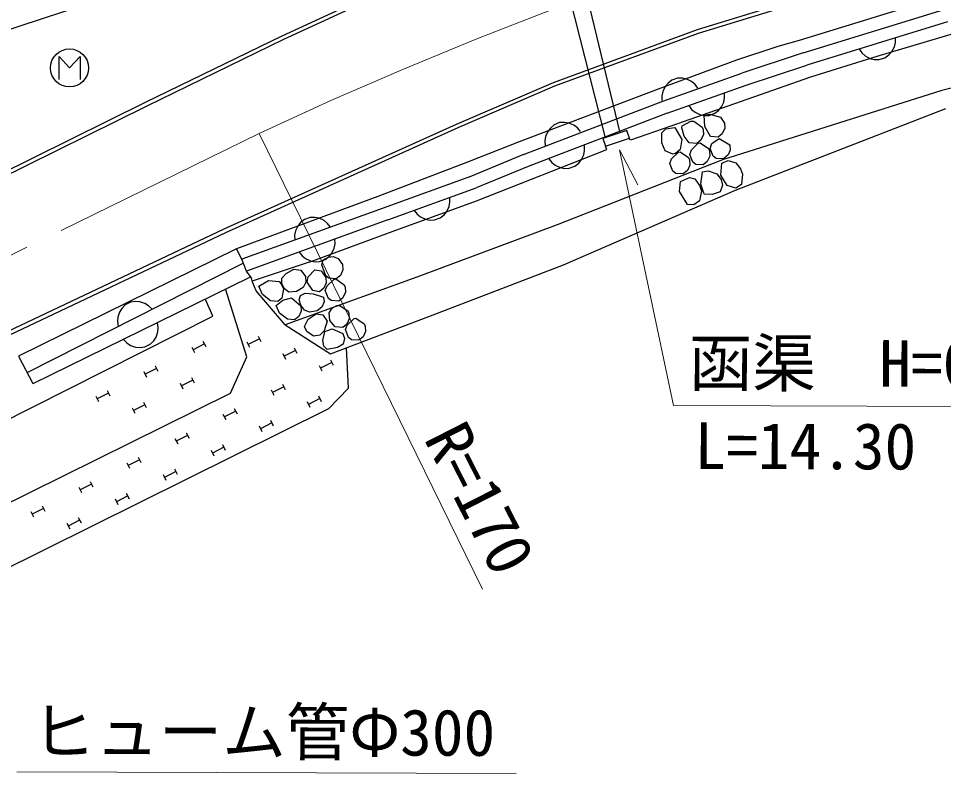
# Model space of a CAD drawing. Units: millimetres, scale not verified. Extents: x 40000 to 680000, y 20000 to 380000.
# Drawn here: x 108458 to 144885, y 262598 to 292341 of the extents above; entities that cross this region are included whole.
import ezdxf
from ezdxf.enums import TextEntityAlignment as Align

# ---------------------------------------------------------------- set-up
doc = ezdxf.new("R2010")
doc.units = ezdxf.units.MM
doc.header["$LTSCALE"] = 1000
doc.linetypes.add('CHAIN', pattern=[18.5, 12, -1.5, 3.5, -1.5])
for name, color, linetype, lineweight in [('M-BGD', 7, 'Continuous', 25), ('M-BGD-EXST', 7, 'Continuous', 25), ('M-BMK', 2, 'CHAIN', 13), ('M-STR-HTXT', 7, 'Continuous', 13)]:
    doc.layers.add(name, color=color, linetype=linetype, lineweight=lineweight)
doc.styles.add('ＭＳ ゴシック', font='')
doc.styles.get('ＭＳ ゴシック').set_extended_font_data('MS Gothic')

msp = doc.modelspace()

# ---------------------------------------------------------------- linework, layer by layer
at = {"layer": 'M-BGD'}
for p, q in [((129424, 299125), (132143, 287831)), ((129154, 298853), (101486, 289719)), ((128698, 298931), (131558, 287637)), ((135193, 291905), (144128, 294652)), ((135241, 291762), (144170, 294508)), ((118843, 291658), (122497, 293350)), ((118908, 291522), (122558, 293213)), ((144778, 293194), (139195, 291469)), ((139356, 290983), (144908, 292694)), ((145049, 292215), (139508, 290507)), ((129528, 289824), (135193, 291905)), ((113465, 289041), (118843, 291658)), ((113531, 288906), (118908, 291522)), ((129584, 289684), (135241, 291762)), ((139195, 291469), (138356, 291241)), ((142267, 290858), (145188, 291728)), ((142991, 291392), (142995, 291582)), ((138356, 291241), (136729, 290693)), ((141562, 291140), (141672, 290986)), ((142850, 291035), (142949, 291222)), ((142949, 291222), (142991, 291392)), ((136729, 290693), (133645, 289557)), ((139356, 290983), (136949, 290181)), ((139659, 290043), (142267, 290858)), ((141672, 290986), (141802, 290869)), ((141802, 290869), (141990, 290770)), ((141990, 290770), (142160, 290728)), ((142160, 290728), (142350, 290724)), ((142350, 290724), (142579, 290794)), ((142579, 290794), (142733, 290905)), ((142733, 290905), (142850, 291035)), ((137111, 289708), (139508, 290507)), ((148230, 290368), (144815, 289504)), ((133830, 289078), (136949, 290181)), ((134154, 288111), (139659, 290043)), ((134414, 289984), (134187, 289906)), ((134604, 289985), (134414, 289984)), ((134775, 289948), (134604, 289985)), ((125708, 288178), (129528, 289824)), ((125769, 288041), (129584, 289684)), ((133923, 289658), (133829, 289468)), ((134036, 289791), (133923, 289658)), ((134003, 288609), (137111, 289708)), ((134187, 289906), (134036, 289791)), ((134965, 289854), (134775, 289948)), ((135099, 289741), (134965, 289854)), ((135213, 289590), (135099, 289741)), ((133645, 289557), (128179, 287486)), ((133829, 289468), (133792, 289297)), ((133792, 289297), (133794, 289107)), ((144815, 289504), (136177, 286769)), ((136267, 289219), (136264, 289409)), ((106290, 285496), (113465, 289041)), ((106357, 285362), (113531, 288906)), ((128340, 286980), (133830, 289078)), ((134850, 288908), (134966, 288759)), ((136141, 288856), (136232, 289047)), ((136232, 289047), (136267, 289219)), ((134003, 288609), (128524, 286515)), ((134966, 288759), (135101, 288647)), ((135101, 288647), (135293, 288556)), ((135293, 288556), (135464, 288521)), ((135457, 288529), (135684, 288566)), ((135480, 288085), (135457, 288529)), ((135464, 288521), (135654, 288524)), ((135654, 288524), (135880, 288605)), ((135684, 288566), (136097, 288451)), ((135880, 288605), (136030, 288721)), ((136030, 288721), (136141, 288856)), ((136690, 285575), (144975, 288793)), ((116563, 284050), (125708, 288178)), ((129547, 288148), (129402, 288025)), ((129769, 288238), (129547, 288148)), ((129958, 288250), (129769, 288238)), ((130131, 288223), (129958, 288250)), ((130327, 288140), (130131, 288223)), ((134587, 288106), (134932, 288300)), ((134932, 288300), (135052, 288293)), ((135052, 288293), (135385, 288055)), ((136097, 288451), (136260, 288222)), ((136260, 288222), (136273, 288020)), ((116626, 283914), (125769, 288041)), ((129297, 287885), (129214, 287690)), ((129402, 288025), (129297, 287885)), ((130466, 288035), (130327, 288140)), ((130589, 287891), (130466, 288035)), ((132418, 287923), (131472, 287608)), ((132544, 287545), (132418, 287923)), ((132576, 287556), (134154, 288111)), ((133797, 287841), (133955, 287996)), ((133798, 287439), (133797, 287841)), ((133955, 287996), (134310, 288044)), ((134310, 288044), (134578, 287575)), ((134581, 288040), (134587, 288106)), ((134676, 287702), (134581, 288040)), ((135385, 288055), (135417, 287973)), ((135417, 287973), (135431, 287770)), ((135712, 287689), (135480, 288085)), ((136174, 287800), (136015, 287669)), ((136273, 288020), (136174, 287800)), ((128179, 287486), (126138, 286676)), ((129214, 287690), (129187, 287517)), ((129187, 287517), (129199, 287328)), ((131472, 287608), (131569, 287317)), ((131569, 287317), (132515, 287632)), ((133924, 287130), (133798, 287439)), ((134578, 287575), (134510, 287179)), ((134870, 287441), (134676, 287702)), ((135172, 287420), (134870, 287441)), ((134959, 287171), (135230, 287424)), ((135331, 287552), (135172, 287420)), ((135230, 287424), (135304, 287445)), ((135304, 287445), (135632, 287215)), ((135431, 287770), (135331, 287552)), ((135692, 287224), (135759, 287414)), ((136015, 287669), (135712, 287689)), ((135759, 287414), (136051, 287610)), ((136051, 287610), (136472, 287361)), ((126495, 285164), (131624, 287178)), ((130719, 286974), (130751, 287146)), ((130751, 287146), (130745, 287336)), ((131624, 287178), (131569, 287317)), ((134230, 286995), (133924, 287130)), ((134174, 286815), (134445, 287069)), ((134510, 287179), (134333, 287023)), ((134445, 287069), (134519, 287089)), ((134519, 287089), (134847, 286859)), ((134890, 286989), (134959, 287171)), ((135632, 287215), (135670, 287126)), ((135670, 287126), (135684, 286918)), ((135819, 286915), (135692, 287224)), ((136490, 287160), (136406, 286965)), ((136472, 287361), (136490, 287160)), ((128340, 286980), (126294, 286136)), ((129338, 286816), (129457, 286668)), ((136177, 286769), (129672, 284210)), ((130520, 286645), (130630, 286782)), ((130630, 286782), (130719, 286974)), ((134104, 286634), (134174, 286815)), ((134333, 287023), (134230, 286995)), ((134847, 286859), (134884, 286770)), ((134884, 286770), (134899, 286563)), ((135016, 286680), (134890, 286989)), ((135584, 286704), (135424, 286572)), ((135684, 286918), (135584, 286704)), ((135930, 286827), (135819, 286915)), ((136226, 286807), (135930, 286827)), ((136151, 286643), (136400, 286745)), ((136406, 286965), (136226, 286807)), ((136400, 286745), (136705, 286652)), ((126138, 286676), (122610, 285332)), ((128524, 286515), (126484, 285674)), ((129457, 286668), (129593, 286558)), ((129593, 286558), (129786, 286470)), ((129786, 286470), (129958, 286437)), ((129958, 286437), (130147, 286443)), ((130147, 286443), (130372, 286527)), ((130372, 286527), (130520, 286645)), ((134231, 286324), (134104, 286634)), ((134342, 286237), (134231, 286324)), ((134798, 286348), (134639, 286217)), ((134899, 286563), (134798, 286348)), ((135128, 286592), (135016, 286680)), ((135424, 286572), (135128, 286592)), ((135396, 286307), (135622, 286334)), ((135622, 286334), (135954, 286225)), ((136114, 286163), (136151, 286643)), ((136705, 286652), (136891, 286416)), ((136891, 286416), (136973, 286203)), ((126294, 286136), (122825, 284875)), ((134639, 286217), (134342, 286237)), ((134532, 285924), (134876, 286082)), ((134876, 286082), (135087, 286023)), ((135087, 286023), (135277, 285767)), ((135328, 285821), (135396, 286307)), ((135954, 286225), (136127, 285992)), ((136368, 285761), (136114, 286163)), ((136128, 285992), (136178, 285770)), ((136973, 286203), (136927, 285803)), ((122996, 284405), (126484, 285674)), ((134492, 285524), (134532, 285924)), ((135277, 285767), (135353, 285550)), ((135459, 285426), (135328, 285821)), ((136178, 285770), (136095, 285518)), ((136709, 285652), (136368, 285761)), ((136927, 285803), (136709, 285652)), ((122610, 285332), (117044, 283273)), ((125450, 285106), (125445, 285296)), ((129921, 282643), (136690, 285575)), ((134798, 285014), (134492, 285524)), ((135353, 285550), (135281, 285156)), ((135779, 285413), (135459, 285426)), ((136095, 285518), (135779, 285413)), ((122825, 284875), (117259, 282858)), ((123214, 283967), (126495, 285164)), ((125327, 284742), (125417, 284934)), ((125417, 284934), (125450, 285106)), ((135056, 285004), (134798, 285014)), ((135281, 285156), (135056, 285004)), ((119941, 284500), (119715, 284418)), ((120130, 284505), (119941, 284500)), ((120302, 284471), (120130, 284505)), ((124035, 284783), (124153, 284634)), ((124153, 284634), (124289, 284524)), ((124289, 284524), (124481, 284434)), ((125068, 284488), (125217, 284606)), ((125217, 284606), (125327, 284742)), ((122996, 284405), (117430, 282388)), ((119456, 284165), (119366, 283972)), ((119566, 284300), (119456, 284165)), ((119715, 284418), (119566, 284300)), ((120494, 284381), (120302, 284471)), ((120630, 284271), (120494, 284381)), ((120748, 284122), (120630, 284271)), ((129672, 284210), (124150, 282153)), ((124481, 284434), (124653, 284401)), ((124653, 284401), (124843, 284406)), ((124843, 284406), (125068, 284488)), ((107801, 279902), (116563, 284050)), ((107866, 279767), (116626, 283914)), ((119366, 283972), (119332, 283801)), ((119332, 283801), (119337, 283611)), ((119898, 282748), (123214, 283967)), ((120889, 283291), (120923, 283462)), ((120923, 283462), (120918, 283652)), ((117044, 283273), (108459, 279045)), ((117259, 282858), (117044, 283273)), ((119508, 283141), (119625, 282992)), ((120689, 282963), (120799, 283099)), ((120799, 283099), (120889, 283291)), ((108794, 278394), (117303, 282707)), ((117430, 282388), (117259, 282858)), ((119898, 282748), (117666, 281999)), ((119625, 282992), (119761, 282882)), ((119761, 282882), (119953, 282792)), ((119953, 282792), (120125, 282758)), ((120125, 282758), (120314, 282763)), ((120314, 282763), (120540, 282845)), ((120404, 282637), (120461, 282829)), ((120461, 282829), (120671, 282933)), ((120540, 282845), (120689, 282963)), ((120671, 282933), (120852, 282964)), ((120852, 282964), (121040, 282892)), ((121040, 282892), (121218, 282644)), ((117615, 282140), (117430, 282388)), ((118996, 282291), (119304, 282467)), ((119304, 282467), (119577, 282426)), ((119577, 282426), (119758, 282171)), ((119859, 282158), (120122, 282437)), ((120122, 282437), (120383, 282395)), ((120383, 282395), (120563, 282137)), ((120564, 282199), (120404, 282637)), ((121231, 282440), (121132, 282223)), ((121218, 282645), (121231, 282440)), ((124617, 280602), (129921, 282643)), ((117555, 282138), (109023, 277949)), ((117690, 281931), (117615, 282140)), ((117923, 281796), (118298, 282018)), ((118298, 282018), (118725, 281976)), ((118725, 281976), (118797, 281892)), ((118827, 282114), (118996, 282291)), ((118832, 281900), (118827, 282114)), ((124150, 282153), (118961, 280268)), ((119772, 281960), (119673, 281749)), ((119758, 282171), (119772, 281960)), ((119823, 281952), (119859, 282158)), ((120050, 281620), (119823, 281952)), ((120563, 282137), (120577, 281932)), ((120676, 282107), (120564, 282199)), ((120609, 281808), (120879, 282062)), ((120972, 282091), (120676, 282107)), ((120879, 282062), (120954, 282082)), ((120954, 282082), (121282, 281852)), ((121132, 282223), (120972, 282091)), ((117449, 279015), (116605, 281695)), ((117822, 281615), (117690, 281931)), ((118961, 280268), (117822, 281615)), ((118066, 281469), (117923, 281796)), ((118797, 281892), (118887, 281696)), ((118887, 281696), (118831, 281328)), ((118933, 281690), (118832, 281900)), ((119100, 281557), (118933, 281690)), ((119410, 281591), (119100, 281557)), ((119673, 281749), (119410, 281591)), ((120316, 281578), (120050, 281620)), ((120477, 281715), (120316, 281578)), ((120577, 281932), (120477, 281715)), ((120539, 281626), (120609, 281808)), ((120665, 281317), (120539, 281626)), ((121282, 281852), (121319, 281763)), ((121319, 281763), (121333, 281556)), ((116117, 280618), (115820, 281267)), ((118386, 281219), (118066, 281469)), ((118609, 281037), (118863, 281250)), ((118831, 281328), (118672, 281195)), ((118863, 281250), (119211, 281339)), ((119211, 281339), (119576, 281020)), ((119514, 281260), (119567, 281434)), ((119572, 281043), (119514, 281260)), ((119567, 281434), (119741, 281527)), ((119741, 281527), (120058, 281500)), ((120058, 281500), (120468, 281369)), ((120468, 281369), (120494, 281184)), ((120777, 281229), (120665, 281317)), ((121073, 281209), (120777, 281229)), ((121233, 281341), (121073, 281209)), ((121333, 281556), (121233, 281341)), ((112523, 280923), (112430, 280775)), ((112657, 281058), (112523, 280923)), ((112871, 281167), (112657, 281058)), ((113059, 281195), (112871, 281167)), ((113233, 281182), (113059, 281195)), ((113435, 281116), (113233, 281182)), ((113583, 281023), (113435, 281116)), ((113718, 280890), (113583, 281023)), ((118672, 281195), (118386, 281219)), ((118740, 280733), (118609, 281037)), ((119725, 280853), (119572, 281043)), ((119576, 281020), (119590, 280817)), ((120403, 280974), (120223, 280822)), ((120494, 281184), (120403, 280974)), ((120695, 280747), (120806, 280924)), ((120806, 280924), (120996, 281029)), ((120996, 281029), (121107, 281040)), ((121107, 281040), (121437, 280806)), ((90967, 267946), (116117, 280618)), ((112364, 280574), (112352, 280399)), ((112430, 280775), (112364, 280574)), ((119045, 280490), (118740, 280733)), ((119491, 280598), (119329, 280466)), ((119590, 280817), (119491, 280598)), ((119718, 280212), (119867, 280494)), ((119914, 280775), (119725, 280853)), ((119867, 280494), (120184, 280709)), ((120223, 280822), (119914, 280775)), ((120184, 280709), (120442, 280673)), ((120442, 280673), (120619, 280415)), ((120721, 280450), (120695, 280747)), ((120749, 279136), (124617, 280602)), ((121486, 280516), (121386, 280299)), ((121400, 280265), (121671, 280519)), ((121437, 280806), (121472, 280721)), ((121472, 280721), (121486, 280516)), ((121671, 280519), (121745, 280539)), ((121745, 280539), (122073, 280309)), ((112352, 280399), (112380, 280212)), ((113963, 280167), (113937, 280355)), ((113948, 279993), (113963, 280167)), ((118961, 280268), (120749, 279136)), ((119329, 280466), (119045, 280490)), ((119808, 280012), (119718, 280212)), ((120619, 280415), (120490, 280038)), ((120927, 280188), (120721, 280450)), ((121227, 280168), (120927, 280188)), ((121386, 280299), (121227, 280168)), ((121331, 280084), (121400, 280265)), ((122073, 280309), (122110, 280220)), ((122110, 280220), (122125, 280013)), ((113784, 279645), (113879, 279792)), ((113879, 279792), (113948, 279993)), ((117890, 279832), (117998, 279618)), ((120073, 279830), (119808, 280012)), ((120326, 279862), (120073, 279830)), ((120490, 280038), (120326, 279862)), ((120436, 279653), (120517, 280005)), ((120517, 280005), (120807, 280117)), ((120807, 280117), (121225, 279933)), ((121225, 279933), (121292, 279733)), ((121457, 279774), (121331, 280084)), ((121568, 279687), (121457, 279774)), ((122025, 279798), (121865, 279667)), ((122125, 280013), (122025, 279798)), ((112590, 279696), (112723, 279560)), ((112723, 279560), (112870, 279465)), ((112870, 279465), (113071, 279396)), ((113245, 279381), (113433, 279407)), ((113433, 279407), (113648, 279512)), ((113648, 279512), (113784, 279645)), ((115278, 279400), (115388, 279186)), ((115778, 279521), (115333, 279293)), ((115723, 279628), (115833, 279415)), ((117444, 279607), (117552, 279392)), ((117944, 279725), (117498, 279500)), ((120482, 279429), (120436, 279653)), ((120607, 279305), (120482, 279429)), ((121244, 279518), (121017, 279378)), ((121292, 279733), (121244, 279518)), ((121865, 279667), (121568, 279687)), ((108459, 279045), (109016, 277962)), ((113071, 279396), (113245, 279381)), ((118869, 279140), (118977, 278925)), ((119369, 279258), (118923, 279033)), ((119315, 279365), (119424, 279151)), ((121017, 279378), (120607, 279305)), ((121452, 277779), (121370, 279371)), ((116801, 277581), (117449, 279015)), ((120294, 278673), (120403, 278458)), ((120795, 278791), (120349, 278566)), ((120741, 278898), (120849, 278684)), ((113391, 278431), (113501, 278217)), ((113891, 278552), (113446, 278324)), ((113836, 278659), (113946, 278446)), ((114819, 277972), (114929, 277758)), ((115319, 278093), (114874, 277865)), ((115264, 278200), (115374, 277987)), ((80284, 259492), (116801, 277581)), ((112004, 277583), (111559, 277355)), ((111949, 277690), (112059, 277477)), ((118402, 277714), (118510, 277500)), ((118902, 277833), (118456, 277607)), ((118848, 277940), (118957, 277726)), ((121452, 277779), (120667, 276963)), ((111504, 277462), (111614, 277248)), ((113377, 277231), (113487, 277018)), ((119827, 277247), (119936, 277033)), ((120328, 277366), (119882, 277140)), ((120274, 277473), (120382, 277259)), ((120667, 276963), (91698, 262594)), ((112932, 277003), (113042, 276789)), ((113432, 277124), (112987, 276896)), ((117010, 276875), (116564, 276649)), ((116956, 276982), (117064, 276767)), ((116510, 276756), (116618, 276542)), ((118381, 276515), (118490, 276300)), ((117935, 276289), (118043, 276075)), ((118435, 276408), (117989, 276182)), ((114617, 275797), (114726, 275583)), ((115117, 275916), (114671, 275690)), ((115063, 276023), (115172, 275809)), ((116543, 275449), (116097, 275223)), ((116489, 275556), (116597, 275342)), ((113171, 275065), (113279, 274851)), ((116043, 275330), (116151, 275116)), ((112725, 274839), (112833, 274625)), ((113225, 274958), (112779, 274732)), ((114150, 274372), (114259, 274158)), ((114650, 274491), (114204, 274265)), ((114596, 274598), (114705, 274384)), ((111332, 273999), (110886, 273773)), ((111278, 274106), (111387, 273892)), ((110832, 273880), (110941, 273666)), ((112704, 273639), (112812, 273425)), ((112258, 273413), (112366, 273199)), ((112758, 273532), (112312, 273306)), ((108940, 272922), (109048, 272708)), ((109440, 273041), (108994, 272815)), ((109386, 273148), (109494, 272934)), ((110865, 272574), (110419, 272348)), ((110811, 272681), (110920, 272467)), ((110365, 272455), (110474, 272241))]:
    msp.add_line(p, q, dxfattribs=at)
at = {"layer": 'M-BGD-EXST'}
for p, q in [((110055, 289944), (110055, 290844)), ((110055, 290844), (110467, 290394)), ((110467, 290394), (110880, 290844)), ((110880, 290844), (110880, 289944))]:
    msp.add_line(p, q, dxfattribs=at)
msp.add_circle((110467, 290394), 750, dxfattribs=at)
at = {"layer": 'M-BMK'}
msp.add_line((76918, 267703), (117930, 287814), dxfattribs=at)
msp.add_lwpolyline([(147200, 298363), (144192, 297550), (141200, 296682), (138224, 295760), (135265, 294784), (132325, 293755), (129403, 292672), (126502, 291536), (123622, 290347), (120764, 289107), (117930, 287814)], dxfattribs=at)
at = {"layer": 'M-STR-HTXT'}
for p, q in [((117930, 287814), (126736, 269857)), ((132125, 287166), (132846, 285785)), ((132125, 287166), (134251, 277091)), ((134251, 277091), (156523, 277021)), ((108386, 262664), (128056, 262603))]:
    msp.add_line(p, q, dxfattribs=at)

# ---------------------------------------------------------------- texts
at = {"layer": 'M-STR-HTXT', "style": 'ＭＳ ゴシック'}
for s, rotation, p in [('函渠\u3000H=0.6 W=0.6', 359.82, (134854, 277311)), ('R=170', 297.02, (123910, 275553)), ('L=14.30', 359.82, (135077, 274050)), ('ヒューム管Φ300', 359.82, (108980, 262800))]:
    msp.add_text(s, height=1833, rotation=rotation, dxfattribs=at).set_placement(p, align=Align.BOTTOM_LEFT)

doc.saveas('drawing.dxf')
